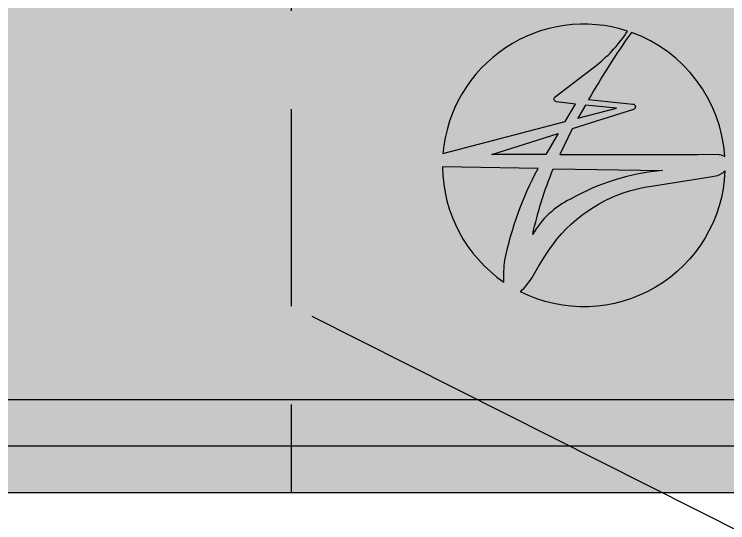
# Model space of a CAD drawing. Extents: x 0 to 420, y 0 to 297.
# Drawn here: x 155.36 to 166.88, y 49.49 to 57.69 of the extents above; entities that cross this region are included whole.
import ezdxf

# ---------------------------------------------------------------- set-up
doc = ezdxf.new("R2010")
doc.units = 0
doc.header["$LTSCALE"] = 0.5
doc.linetypes.add('HIDDEN', pattern=[9.525, 6.35, -3.175])
for name, color, linetype in [('L18', 4, 'CONTINUOUS'), ('L25', 1, 'CONTINUOUS'), ('L35', 3, 'CONTINUOUS'), ('YELLOW', 50, 'CONTINUOUS')]:
    doc.layers.add(name, color=color, linetype=linetype)

msp = doc.modelspace()

# ---------------------------------------------------------------- hatches: boundary and pattern name
at = {"layer": 'L25'}
h = msp.add_hatch(color=256, dxfattribs=at)
h.dxf.hatch_style = 1
h.paths.add_polyline_path([(187.8315759, 52.1503274, -1.1103618253), (187.4754925, 52.1876725, -0.1940601609), (183.8331993, 50.718704), (135.8331993, 50.718704, -0.1940601609), (132.190906, 52.1876725, -1.1103618253), (131.8348226, 52.1503274, -0.4768377444), (132.0521677, 52.3264108, -0.1940601609), (130.5831993, 55.968704), (130.5831993, 73.968704, -0.4142135624), (135.8331993, 79.218704), (183.8331993, 79.218704, -0.4142135624), (189.0831993, 73.968704), (189.0831993, 55.968704, -0.1940601609), (187.6142308, 52.3264108, -0.4768377444)])
h.paths.add_polyline_path([(183.8331993, 78.468704, -0.4142135624), (188.3331993, 73.968704), (188.3331993, 55.968704, -0.4142135624), (183.8331993, 51.468704), (135.8331993, 51.468704, -0.4142135624), (131.3331993, 55.968704), (131.3331993, 73.968704, -0.4142135624), (135.8331993, 78.468704)], flags=16)
h = msp.add_hatch(color=256, dxfattribs=at)
edge = h.paths.add_edge_path()
edge.add_arc((165.3405329, 56.1939495), 0.0454463, -72.43402751, 84.16995514, ccw=False)
edge.add_line((165.3542488, 56.1506224), (164.3672041, 55.8381585))
edge.add_line((164.3672041, 55.8381585), (164.1664225, 55.4267351))
edge.add_line((164.1664225, 55.4267351), (166.3956805, 55.4267351))
edge.add_line((166.3956805, 55.4267351), (166.7093843, 55.429121))
edge.add_line((166.7093843, 55.429121), (166.7674776, 55.4224847))
edge.add_line((166.7674776, 55.4224847), (166.8172718, 55.4009165))
edge.add_line((166.8172718, 55.4009165), (166.8275094, 55.3931199))
edge.add_arc((164.5523914, 55.2484189), 2.2797149, 3.63919601, 70.31584324)
edge.add_arc((176.882332, 49.268668), 14.1321255, 144.89900223, 150.10575999)
edge.add_line((164.6305302, 56.3121277), (165.3451493, 56.2391607))
edge = h.paths.add_edge_path()
edge.add_arc((163.3901084, 58.6147339), 2.2194947, 308.57927497, 327.31436669)
edge.add_arc((164.5523914, 55.2484189), 2.2797149, 71.96628685, 175.18941297)
edge.add_line((162.2807071, 55.4396003), (164.2546778, 55.9581316))
edge.add_line((164.2546778, 55.9581316), (164.4210099, 56.2393364))
edge.add_line((164.4210099, 56.2393364), (164.1132795, 56.2749528))
edge.add_arc((164.1185045, 56.3200977), 0.0454463, 127.45537386, 263.39800858, ccw=False)
edge.add_line((164.0908667, 56.3561742), (164.7741783, 56.8796526))
h.paths.add_polyline_path([(164.4592475, 56.0118689), (165.0803158, 56.1750139), (164.5785122, 56.2227839)], flags=17)
h.paths.add_polyline_path([(163.0675557, 55.4267351), (164.1414402, 55.7666895), (163.9403578, 55.4267351)])
edge = h.paths.add_edge_path()
edge.add_line((163.8165383, 55.199328), (162.2728079, 55.2239513))
edge.add_arc((164.5523914, 55.2484189), 2.2797149, 180.61495452, 235.60996243)
edge.add_arc((164.862559, 53.4678909), 1.6009755, 170.90883858, 183.60693303, ccw=False)
edge.add_arc((168.3976397, 52.706119), 5.2156094, 151.44329326, 168.78113307, ccw=False)
edge = h.paths.add_edge_path()
edge.add_arc((166.1417618, 51.5187514), 3.6622237, 94.95558768, 119.48176053)
edge.add_arc((164.9565856, 53.4335304), 1.4149291, 115.86087762, 150.2339025)
edge.add_arc((170.1644865, 52.7004141), 6.5943012, 157.76782709, 167.42608166, ccw=False)
edge.add_line((164.060417, 55.195438), (165.825406, 55.1672855))
edge = h.paths.add_edge_path()
edge.add_line((165.6437123, 54.9143222), (166.5599242, 55.0579792))
edge.add_line((166.5599242, 55.0579792), (166.7160235, 55.0890082))
edge.add_line((166.7160235, 55.0890082), (166.7940345, 55.1271672))
edge.add_line((166.7940345, 55.1271672), (166.8303697, 55.1594511))
edge.add_arc((164.5523914, 55.2484189), 2.2797149, 243.34665383, 357.76341514, ccw=False)
edge.add_arc((162.8124746, 53.9948989), 1.0625568, 312.45637686, 331.06793704)
edge.add_arc((168.0997421, 51.0513512), 4.988868, 142.93653066, 150.85728453, ccw=False)
edge.add_arc((165.9787809, 52.5314393), 2.4063254, 98.00415526, 140.62060447, ccw=False)
at = {"layer": 'YELLOW'}
h = msp.add_hatch(color=256, dxfattribs=at)
h.dxf.hatch_style = 1
h.paths.add_polyline_path([(189.8331993, 55.968704), (189.8331993, 73.968704, 0.4142135624), (183.8331993, 79.968704), (135.8331993, 79.968704, 0.4142135624), (129.8331993, 73.968704), (129.8331993, 55.968704, 0.1741844824), (131.2050247, 52.1503274), (131.8348226, 52.1503274, -0.4142135624), (132.0148226, 52.3303274), (132.0148226, 52.3655804, -0.1913873123), (130.5831993, 55.968704), (130.5831993, 73.968704, -0.4142135624), (135.8331993, 79.218704), (183.8331993, 79.218704, -0.4142135624), (189.0831993, 73.968704), (189.0831993, 55.968704, -0.1913873123), (187.6515759, 52.3655804), (187.6515759, 52.3303274, -0.4142135624), (187.8315759, 52.1503274, -1), (187.4715759, 52.1503274), (187.4363229, 52.1503274, -0.1913873123), (183.8331993, 50.718704), (135.8331993, 50.718704, -0.1913873123), (132.2300756, 52.1503274), (132.1948226, 52.1503274, -1), (131.8348226, 52.1503274), (131.2050247, 52.1503274, 0.2238764866), (135.8331993, 49.968704), (183.8331993, 49.968704, 0.4142135624)])
h = msp.add_hatch(color=256, dxfattribs=at)
edge = h.paths.add_edge_path()
edge.add_line((131.3331993, 55.968704), (131.3331993, 73.968704))
edge.add_arc((135.8331993, 73.968704), 4.5, 90, 180, ccw=False)
edge.add_line((135.8331993, 78.468704), (183.8331993, 78.468704))
edge.add_arc((183.8331993, 73.968704), 4.5, 0, 90, ccw=False)
edge.add_line((188.3331993, 73.968704), (188.3331993, 55.968704))
edge.add_arc((183.8331993, 55.968704), 4.5, -90, 0, ccw=False)
edge.add_line((183.8331993, 51.468704), (135.8331993, 51.468704))
edge.add_arc((135.8331993, 55.968704), 4.5, 180, 270, ccw=False)

# ---------------------------------------------------------------- linework, layer by layer
at = {"layer": 'L18', "linetype": 'HIDDEN'}
msp.add_line((159.8331993, 79.968704, 0.0007629), (159.8331993, 49.968704, 0.0007629), dxfattribs=at)
at = {"layer": 'L25'}
for p, q in [((166.7302702, 55.4267351, 0.0007629), (166.7403634, 55.4267351, 0.0007629)), ((160.1672061, 52.8196892), (180.7008229, 42.4682301))]:
    msp.add_line(p, q, dxfattribs=at)
at = {"layer": 'L25', "elevation": 0.0007629}
for points in [[(130.5831993, 55.968704), (130.5831993, 73.968704, -0.4142135624), (135.8331993, 79.218704), (183.8331993, 79.218704, -0.4142135624), (189.0831993, 73.968704), (189.0831993, 55.968704, -0.4142135624), (183.8331993, 50.718704), (135.8331993, 50.718704, -0.4142135624)], [(131.3331993, 55.968704), (131.3331993, 73.968704, -0.4142135624), (135.8331993, 78.468704), (183.8331993, 78.468704, -0.4142135624), (188.3331993, 73.968704), (188.3331993, 55.968704, -0.4142135624), (183.8331993, 51.468704), (135.8331993, 51.468704, -0.4142135624)], [(164.7741783, 56.8796526, 0.0819298422), (165.2581377, 57.4161418, 0.4835433822), (162.2807071, 55.4396003), (164.2546778, 55.9581316), (164.4210099, 56.2393364), (164.1132795, 56.2749528, -0.6741443967), (164.0908667, 56.3561742)], [(165.3451493, 56.2391607, -0.8141568921), (165.3542488, 56.1506224), (164.3672041, 55.8381585), (164.1664225, 55.4267351), (166.3956805, 55.4267351), (166.7093843, 55.429121), (166.7674776, 55.4224847), (166.8172718, 55.4009165), (166.8275094, 55.3931199, 0.2994277993), (165.320279, 57.3949158, 0.0227226761), (164.6305302, 56.3121277)], [(163.8165383, 55.199328), (162.2728079, 55.2239513, 0.244675357), (163.2647548, 53.3671715, -0.0554626542), (163.2816946, 53.7208542, -0.0757952451)], [(165.6437123, 54.9143222), (166.5599242, 55.0579792), (166.7160235, 55.0890082), (166.7940345, 55.1271672), (166.8303697, 55.1594511, -0.5453125784), (163.5297309, 53.2109535, 0.08138724), (163.7424179, 53.4808634, -0.0345745755), (164.1187833, 54.0581387, -0.1881226014)], [(165.825406, 55.1672855, 0.1074260239), (164.3394113, 54.7067625, 0.1511153898), (163.7283432, 54.1359867, -0.0421670508), (164.060417, 55.195438)]]:
    msp.add_lwpolyline(points, format="xyb", close=True, dxfattribs=at)
for points in [[(164.4592475, 56.0118689), (165.0803158, 56.1750139), (164.5785122, 56.2227839)], [(163.0675557, 55.4267351), (164.1414402, 55.7666895), (163.9403578, 55.4267351)]]:
    msp.add_lwpolyline(points, close=True, dxfattribs=at)
at = {"layer": 'L35', "elevation": 0.0007629}
msp.add_lwpolyline([(129.8331993, 55.968704), (129.8331993, 73.968704, -0.4142135624), (135.8331993, 79.968704), (183.8331993, 79.968704, -0.4142135624), (189.8331993, 73.968704), (189.8331993, 55.968704, -0.4142135624), (183.8331993, 49.968704), (135.8331993, 49.968704, -0.4142135624)], format="xyb", close=True, dxfattribs=at)

doc.saveas('drawing.dxf')
